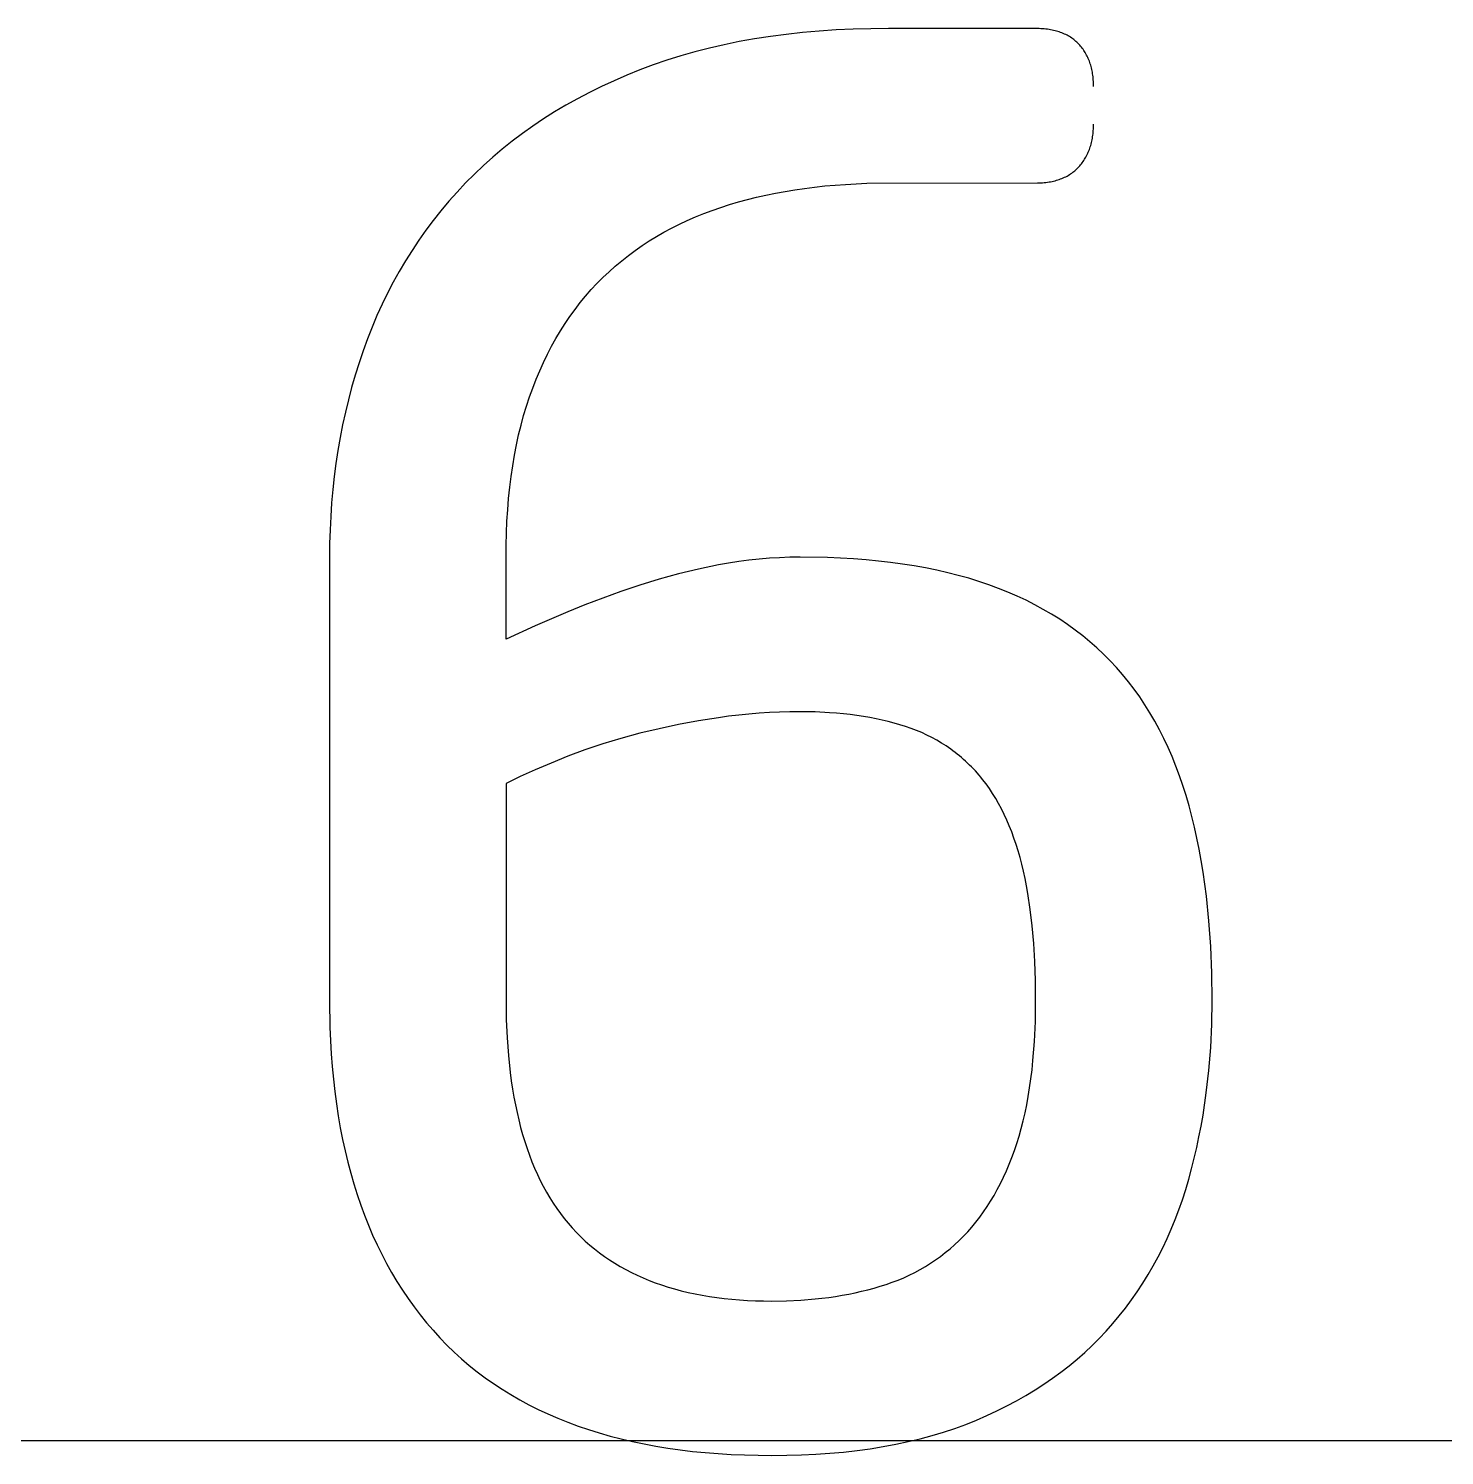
# Model space of a CAD drawing. Extents: x 296 to 1497, y 3 to 304.
# Drawn here: x 1462.845 to 1465.83, y 20.05 to 23.057 of the extents above; entities that cross this region are included whole.
import ezdxf

# ---------------------------------------------------------------- set-up
doc = ezdxf.new("R2010")
doc.units = 0
doc.layers.add('FLAT_PANELS', color=1, linetype='CONTINUOUS')
doc.layers.add('HELP_LINES', color=3, linetype='CONTINUOUS')

msp = doc.modelspace()

# ---------------------------------------------------------------- linework, layer by layer
at = {"layer": 'FLAT_PANELS'}
msp.add_line((1476.484, 20.0808), (1451.084, 20.0808), dxfattribs=at)
at = {"layer": 'HELP_LINES'}
for p, q in [((1464.409, 23.0408), (1464.3759, 23.0357)), ((1464.4427, 23.0452), (1464.409, 23.0408)), ((1464.4771, 23.049), (1464.4427, 23.0452)), ((1464.512, 23.052), (1464.4771, 23.049)), ((1464.5476, 23.0544), (1464.512, 23.052)), ((1464.5838, 23.0561), (1464.5476, 23.0544)), ((1464.6206, 23.0571), (1464.5838, 23.0561)), ((1464.6581, 23.0575), (1464.6206, 23.0571)), ((1464.9719, 23.0574), (1464.6581, 23.0575)), ((1464.9756, 23.0574), (1464.9719, 23.0574)), ((1464.9792, 23.0572), (1464.9756, 23.0574)), ((1464.9827, 23.057), (1464.9792, 23.0572)), ((1464.9862, 23.0567), (1464.9827, 23.057)), ((1464.9897, 23.0563), (1464.9862, 23.0567)), ((1464.993, 23.0559), (1464.9897, 23.0563)), ((1464.9964, 23.0554), (1464.993, 23.0559)), ((1464.9996, 23.0549), (1464.9964, 23.0554)), ((1465.0028, 23.0543), (1464.9996, 23.0549)), ((1465.006, 23.0536), (1465.0028, 23.0543)), ((1465.0091, 23.0529), (1465.006, 23.0536)), ((1465.0121, 23.052), (1465.0091, 23.0529)), ((1465.0151, 23.0512), (1465.0121, 23.052)), ((1465.018, 23.0503), (1465.0151, 23.0512)), ((1465.0209, 23.0493), (1465.018, 23.0503)), ((1465.0237, 23.0482), (1465.0209, 23.0493)), ((1465.0265, 23.0471), (1465.0237, 23.0482)), ((1465.0292, 23.0459), (1465.0265, 23.0471)), ((1465.0318, 23.0446), (1465.0292, 23.0459)), ((1465.0344, 23.0433), (1465.0318, 23.0446)), ((1465.037, 23.0419), (1465.0344, 23.0433)), ((1465.0394, 23.0405), (1465.037, 23.0419)), ((1465.0418, 23.039), (1465.0394, 23.0405)), ((1465.0442, 23.0374), (1465.0418, 23.039)), ((1464.2499, 23.0084), (1464.22, 22.9999)), ((1464.2805, 23.0163), (1464.2499, 23.0084)), ((1464.3117, 23.0234), (1464.2805, 23.0163)), ((1464.3435, 23.0299), (1464.3117, 23.0234)), ((1464.3759, 23.0357), (1464.3435, 23.0299)), ((1465.0465, 23.0358), (1465.0442, 23.0374)), ((1465.0488, 23.0341), (1465.0465, 23.0358)), ((1465.051, 23.0323), (1465.0488, 23.0341)), ((1465.0531, 23.0305), (1465.051, 23.0323)), ((1465.0552, 23.0286), (1465.0531, 23.0305)), ((1465.0572, 23.0266), (1465.0552, 23.0286)), ((1465.0592, 23.0246), (1465.0572, 23.0266)), ((1465.0611, 23.0225), (1465.0592, 23.0246)), ((1465.0629, 23.0204), (1465.0611, 23.0225)), ((1465.0647, 23.0182), (1465.0629, 23.0204)), ((1465.0664, 23.016), (1465.0647, 23.0182)), ((1465.0681, 23.0137), (1465.0664, 23.016)), ((1465.0697, 23.0114), (1465.0681, 23.0137)), ((1465.0712, 23.0091), (1465.0697, 23.0114)), ((1465.0727, 23.0067), (1465.0712, 23.0091)), ((1464.162, 22.9808), (1464.1339, 22.9703)), ((1464.1906, 22.9907), (1464.162, 22.9808)), ((1464.22, 22.9999), (1464.1906, 22.9907)), ((1465.0742, 23.0042), (1465.0727, 23.0067)), ((1465.0755, 23.0017), (1465.0742, 23.0042)), ((1465.0768, 22.9992), (1465.0755, 23.0017)), ((1465.0781, 22.9966), (1465.0768, 22.9992)), ((1465.0792, 22.994), (1465.0781, 22.9966)), ((1465.0804, 22.9913), (1465.0792, 22.994)), ((1465.0814, 22.9886), (1465.0804, 22.9913)), ((1465.0824, 22.9859), (1465.0814, 22.9886)), ((1465.0834, 22.983), (1465.0824, 22.9859)), ((1465.0842, 22.9802), (1465.0834, 22.983)), ((1465.0851, 22.9773), (1465.0842, 22.9802)), ((1464.1064, 22.9591), (1464.0796, 22.9475)), ((1464.1339, 22.9703), (1464.1064, 22.9591)), ((1465.0858, 22.9744), (1465.0851, 22.9773)), ((1465.0865, 22.9714), (1465.0858, 22.9744)), ((1465.0871, 22.9683), (1465.0865, 22.9714)), ((1465.0877, 22.9653), (1465.0871, 22.9683)), ((1465.0882, 22.9621), (1465.0877, 22.9653)), ((1465.0887, 22.959), (1465.0882, 22.9621)), ((1465.0891, 22.9557), (1465.0887, 22.959)), ((1465.0894, 22.9525), (1465.0891, 22.9557)), ((1465.0897, 22.9492), (1465.0894, 22.9525)), ((1465.0899, 22.9458), (1465.0897, 22.9492)), ((1464.0277, 22.9227), (1464.0026, 22.9095)), ((1464.0533, 22.9353), (1464.0277, 22.9227)), ((1464.0796, 22.9475), (1464.0533, 22.9353)), ((1465.09, 22.9424), (1465.0899, 22.9458)), ((1465.0901, 22.939), (1465.09, 22.9424)), ((1465.0902, 22.9355), (1465.0901, 22.939)), ((1463.9782, 22.8959), (1463.9543, 22.8817)), ((1464.0026, 22.9095), (1463.9782, 22.8959)), ((1463.9311, 22.8671), (1463.9084, 22.852)), ((1463.9543, 22.8817), (1463.9311, 22.8671)), ((1463.8864, 22.8363), (1463.8649, 22.8202)), ((1463.9084, 22.852), (1463.8864, 22.8363)), ((1465.0877, 22.8262), (1465.0882, 22.8293)), ((1465.0882, 22.8293), (1465.0887, 22.8325)), ((1465.0887, 22.8325), (1465.0891, 22.8357)), ((1465.0891, 22.8357), (1465.0894, 22.839)), ((1465.0894, 22.839), (1465.0897, 22.8423)), ((1465.0897, 22.8423), (1465.0899, 22.8457)), ((1465.0899, 22.8457), (1465.09, 22.8491)), ((1465.09, 22.8491), (1465.0901, 22.8525)), ((1465.0901, 22.8525), (1465.0902, 22.856)), ((1463.844, 22.8035), (1463.8238, 22.7864)), ((1463.8649, 22.8202), (1463.844, 22.8035)), ((1465.0792, 22.7971), (1465.0804, 22.7998)), ((1465.0804, 22.7998), (1465.0814, 22.8026)), ((1465.0814, 22.8026), (1465.0824, 22.8054)), ((1465.0824, 22.8054), (1465.0834, 22.8082)), ((1465.0834, 22.8082), (1465.0842, 22.8111)), ((1465.0842, 22.8111), (1465.0851, 22.814)), ((1465.0851, 22.814), (1465.0858, 22.817)), ((1465.0858, 22.817), (1465.0865, 22.82)), ((1465.0865, 22.82), (1465.0871, 22.8231)), ((1465.0871, 22.8231), (1465.0877, 22.8262)), ((1463.8041, 22.7688), (1463.7851, 22.7506)), ((1463.8238, 22.7864), (1463.8041, 22.7688)), ((1465.0592, 22.7659), (1465.0611, 22.768)), ((1465.0611, 22.768), (1465.0629, 22.7702)), ((1465.0629, 22.7702), (1465.0647, 22.7724)), ((1465.0647, 22.7724), (1465.0664, 22.7747)), ((1465.0664, 22.7747), (1465.0681, 22.777)), ((1465.0681, 22.777), (1465.0697, 22.7794)), ((1465.0697, 22.7794), (1465.0712, 22.7818)), ((1465.0712, 22.7818), (1465.0727, 22.7842)), ((1465.0727, 22.7842), (1465.0742, 22.7867)), ((1465.0742, 22.7867), (1465.0755, 22.7893)), ((1465.0755, 22.7893), (1465.0768, 22.7918)), ((1465.0768, 22.7918), (1465.0781, 22.7945)), ((1465.0781, 22.7945), (1465.0792, 22.7971)), ((1463.7851, 22.7506), (1463.7666, 22.732)), ((1465.0091, 22.7367), (1465.0121, 22.7376)), ((1465.0121, 22.7376), (1465.0151, 22.7385)), ((1465.0151, 22.7385), (1465.018, 22.7394)), ((1465.018, 22.7394), (1465.0209, 22.7405)), ((1465.0209, 22.7405), (1465.0237, 22.7415)), ((1465.0237, 22.7415), (1465.0265, 22.7427)), ((1465.0265, 22.7427), (1465.0292, 22.7439)), ((1465.0292, 22.7439), (1465.0318, 22.7452)), ((1465.0318, 22.7452), (1465.0344, 22.7466)), ((1465.0344, 22.7466), (1465.037, 22.748)), ((1465.037, 22.748), (1465.0394, 22.7495)), ((1465.0394, 22.7495), (1465.0418, 22.7511)), ((1465.0418, 22.7511), (1465.0442, 22.7527)), ((1465.0442, 22.7527), (1465.0465, 22.7544)), ((1465.0465, 22.7544), (1465.0488, 22.7561)), ((1465.0488, 22.7561), (1465.051, 22.7579)), ((1465.051, 22.7579), (1465.0531, 22.7598)), ((1465.0531, 22.7598), (1465.0552, 22.7618)), ((1465.0552, 22.7618), (1465.0572, 22.7638)), ((1465.0572, 22.7638), (1465.0592, 22.7659)), ((1463.7487, 22.7129), (1463.7315, 22.6934)), ((1463.7666, 22.732), (1463.7487, 22.7129)), ((1464.3998, 22.7063), (1464.4197, 22.7104)), ((1464.4197, 22.7104), (1464.4399, 22.7142)), ((1464.4399, 22.7142), (1464.4605, 22.7176)), ((1464.4605, 22.7176), (1464.4813, 22.7206)), ((1464.4813, 22.7206), (1464.5024, 22.7233)), ((1464.5024, 22.7233), (1464.5238, 22.7256)), ((1464.5238, 22.7256), (1464.5674, 22.7291)), ((1464.5674, 22.7291), (1464.6122, 22.7313)), ((1464.6122, 22.7313), (1464.9719, 22.732)), ((1464.9719, 22.732), (1464.9756, 22.7321)), ((1464.9756, 22.7321), (1464.9792, 22.7323)), ((1464.9792, 22.7323), (1464.9827, 22.7325)), ((1464.9827, 22.7325), (1464.9862, 22.7328)), ((1464.9862, 22.7328), (1464.9897, 22.7332)), ((1464.9897, 22.7332), (1464.993, 22.7336)), ((1464.993, 22.7336), (1464.9964, 22.7341)), ((1464.9964, 22.7341), (1464.9996, 22.7347)), ((1464.9996, 22.7347), (1465.0028, 22.7353)), ((1465.0028, 22.7353), (1465.006, 22.736)), ((1465.006, 22.736), (1465.0091, 22.7367)), ((1463.7315, 22.6934), (1463.7147, 22.6735)), ((1464.2862, 22.6742), (1464.3044, 22.6805)), ((1464.3044, 22.6805), (1464.3228, 22.6864)), ((1464.3228, 22.6864), (1464.3416, 22.6919)), ((1464.3416, 22.6919), (1464.3607, 22.6971)), ((1464.3607, 22.6971), (1464.3801, 22.7019)), ((1464.3801, 22.7019), (1464.3998, 22.7063)), ((1463.6986, 22.6532), (1463.6831, 22.6325)), ((1463.7147, 22.6735), (1463.6986, 22.6532)), ((1464.2172, 22.6452), (1464.2339, 22.653)), ((1464.2339, 22.653), (1464.251, 22.6605)), ((1464.251, 22.6605), (1464.2685, 22.6676)), ((1464.2685, 22.6676), (1464.2862, 22.6742)), ((1463.6831, 22.6325), (1463.6681, 22.6114)), ((1464.1537, 22.6098), (1464.1691, 22.6192)), ((1464.1691, 22.6192), (1464.1848, 22.6283)), ((1464.1848, 22.6283), (1464.2008, 22.6369)), ((1464.2008, 22.6369), (1464.2172, 22.6452)), ((1463.6538, 22.5899), (1463.64, 22.568)), ((1463.6681, 22.6114), (1463.6538, 22.5899)), ((1464.1098, 22.5791), (1464.1241, 22.5897)), ((1464.1241, 22.5897), (1464.1387, 22.6)), ((1464.1387, 22.6), (1464.1537, 22.6098)), ((1463.64, 22.568), (1463.6267, 22.5457)), ((1464.0822, 22.5567), (1464.0958, 22.5681)), ((1464.0958, 22.5681), (1464.1098, 22.5791)), ((1463.6267, 22.5457), (1463.6141, 22.523)), ((1464.0436, 22.5201), (1464.0561, 22.5327)), ((1464.0561, 22.5327), (1464.069, 22.5449)), ((1464.069, 22.5449), (1464.0822, 22.5567)), ((1463.6021, 22.4998), (1463.5906, 22.4763)), ((1463.6141, 22.523), (1463.6021, 22.4998)), ((1464.0197, 22.4936), (1464.0314, 22.5071)), ((1464.0314, 22.5071), (1464.0436, 22.5201)), ((1463.5906, 22.4763), (1463.5797, 22.4524)), ((1463.9973, 22.4655), (1464.0083, 22.4797)), ((1464.0083, 22.4797), (1464.0197, 22.4936)), ((1463.5797, 22.4524), (1463.5694, 22.4281)), ((1463.9764, 22.4357), (1463.9867, 22.4508)), ((1463.9867, 22.4508), (1463.9973, 22.4655)), ((1463.5694, 22.4281), (1463.5597, 22.4034)), ((1463.9571, 22.4042), (1463.9666, 22.4201)), ((1463.9666, 22.4201), (1463.9764, 22.4357)), ((1463.5506, 22.3782), (1463.542, 22.3528)), ((1463.5597, 22.4034), (1463.5506, 22.3782)), ((1463.9392, 22.371), (1463.948, 22.3878)), ((1463.948, 22.3878), (1463.9571, 22.4042)), ((1463.542, 22.3528), (1463.534, 22.3271)), ((1463.9229, 22.3362), (1463.9309, 22.3538)), ((1463.9309, 22.3538), (1463.9392, 22.371)), ((1463.534, 22.3271), (1463.5265, 22.3012)), ((1463.9081, 22.2998), (1463.9153, 22.3182)), ((1463.9153, 22.3182), (1463.9229, 22.3362)), ((1463.5265, 22.3012), (1463.5196, 22.2751)), ((1463.9013, 22.2809), (1463.9081, 22.2998)), ((1463.5196, 22.2751), (1463.5133, 22.2487)), ((1463.889, 22.2418), (1463.8949, 22.2616)), ((1463.8949, 22.2616), (1463.9013, 22.2809)), ((1463.5133, 22.2487), (1463.5075, 22.2221)), ((1463.8835, 22.2215), (1463.889, 22.2418)), ((1463.5075, 22.2221), (1463.5022, 22.1952)), ((1463.8739, 22.1797), (1463.8785, 22.2008)), ((1463.8785, 22.2008), (1463.8835, 22.2215)), ((1463.4975, 22.1682), (1463.4934, 22.1409)), ((1463.5022, 22.1952), (1463.4975, 22.1682)), ((1463.8697, 22.1581), (1463.8739, 22.1797)), ((1463.4934, 22.1409), (1463.4898, 22.1133)), ((1463.8627, 22.1135), (1463.866, 22.136)), ((1463.866, 22.136), (1463.8697, 22.1581)), ((1463.4898, 22.1133), (1463.4867, 22.0856)), ((1463.8598, 22.0906), (1463.8627, 22.1135)), ((1463.4867, 22.0856), (1463.4842, 22.0576)), ((1463.8574, 22.0671), (1463.8598, 22.0906)), ((1463.4842, 22.0576), (1463.4823, 22.0293)), ((1463.8554, 22.0433), (1463.8574, 22.0671)), ((1463.4823, 22.0293), (1463.4809, 22.0009)), ((1463.8528, 21.9942), (1463.8539, 22.0189)), ((1463.8539, 22.0189), (1463.8554, 22.0433)), ((1463.4809, 22.0009), (1463.4801, 21.9722)), ((1463.8521, 21.9689), (1463.8528, 21.9942)), ((1463.4801, 21.9722), (1463.4798, 21.009)), ((1463.8519, 21.9433), (1463.8521, 21.9689)), ((1463.8519, 21.7706), (1463.8519, 21.9433)), ((1464.2996, 21.9268), (1464.2573, 21.918)), ((1464.3209, 21.9307), (1464.2996, 21.9268)), ((1464.3423, 21.934), (1464.3209, 21.9307)), ((1464.3637, 21.9368), (1464.3423, 21.934)), ((1464.3853, 21.9391), (1464.3637, 21.9368)), ((1464.4069, 21.9409), (1464.3853, 21.9391)), ((1464.4285, 21.9422), (1464.4069, 21.9409)), ((1464.4503, 21.943), (1464.4285, 21.9422)), ((1464.4721, 21.9433), (1464.4503, 21.943)), ((1464.5292, 21.9423), (1464.4721, 21.9433)), ((1464.5569, 21.9412), (1464.5292, 21.9423)), ((1464.5841, 21.9396), (1464.5569, 21.9412)), ((1464.6108, 21.9376), (1464.5841, 21.9396)), ((1464.637, 21.9351), (1464.6108, 21.9376)), ((1464.6626, 21.9321), (1464.637, 21.9351)), ((1464.6877, 21.9287), (1464.6626, 21.9321)), ((1464.7123, 21.9248), (1464.6877, 21.9287)), ((1464.1744, 21.8966), (1464.1339, 21.8841)), ((1464.2156, 21.9079), (1464.1744, 21.8966)), ((1464.2573, 21.918), (1464.2156, 21.9079)), ((1464.7363, 21.9205), (1464.7123, 21.9248)), ((1464.7598, 21.9157), (1464.7363, 21.9205)), ((1464.7828, 21.9105), (1464.7598, 21.9157)), ((1464.8052, 21.9048), (1464.7828, 21.9105)), ((1464.8271, 21.8987), (1464.8052, 21.9048)), ((1464.8485, 21.8921), (1464.8271, 21.8987)), ((1464.0942, 21.8708), (1464.0556, 21.857)), ((1464.1339, 21.8841), (1464.0942, 21.8708)), ((1464.8693, 21.885), (1464.8485, 21.8921)), ((1464.8897, 21.8775), (1464.8693, 21.885)), ((1464.9096, 21.8696), (1464.8897, 21.8775)), ((1464.929, 21.8611), (1464.9096, 21.8696)), ((1464.0181, 21.8426), (1463.9818, 21.8278)), ((1464.0556, 21.857), (1464.0181, 21.8426)), ((1464.9479, 21.8523), (1464.929, 21.8611)), ((1464.9664, 21.843), (1464.9479, 21.8523)), ((1464.9844, 21.8332), (1464.9664, 21.843)), ((1463.9818, 21.8278), (1463.9135, 21.7984)), ((1465.0019, 21.823), (1464.9844, 21.8332)), ((1465.019, 21.8123), (1465.0019, 21.823)), ((1465.0356, 21.8012), (1465.019, 21.8123)), ((1463.9135, 21.7984), (1463.8519, 21.7706)), ((1465.0517, 21.7896), (1465.0356, 21.8012)), ((1465.0674, 21.7776), (1465.0517, 21.7896)), ((1465.0826, 21.7651), (1465.0674, 21.7776)), ((1465.0973, 21.7521), (1465.0826, 21.7651)), ((1465.1115, 21.7388), (1465.0973, 21.7521)), ((1465.1253, 21.7249), (1465.1115, 21.7388)), ((1465.1386, 21.7106), (1465.1253, 21.7249)), ((1465.1515, 21.6959), (1465.1386, 21.7106)), ((1465.1639, 21.6807), (1465.1515, 21.6959)), ((1465.1759, 21.665), (1465.1639, 21.6807)), ((1465.1875, 21.6488), (1465.1759, 21.665)), ((1465.1986, 21.6322), (1465.1875, 21.6488)), ((1465.2092, 21.6152), (1465.1986, 21.6322)), ((1464.2573, 21.5982), (1464.2156, 21.5905)), ((1464.2996, 21.6049), (1464.2573, 21.5982)), ((1464.3209, 21.6079), (1464.2996, 21.6049)), ((1464.3423, 21.6104), (1464.3209, 21.6079)), ((1464.3637, 21.6126), (1464.3423, 21.6104)), ((1464.3853, 21.6143), (1464.3637, 21.6126)), ((1464.4069, 21.6157), (1464.3853, 21.6143)), ((1464.4285, 21.6167), (1464.4069, 21.6157)), ((1464.4503, 21.6173), (1464.4285, 21.6167)), ((1464.4721, 21.6175), (1464.4503, 21.6173)), ((1464.5035, 21.617), (1464.4721, 21.6175)), ((1464.5339, 21.6155), (1464.5035, 21.617)), ((1464.5486, 21.6144), (1464.5339, 21.6155)), ((1464.5632, 21.6131), (1464.5486, 21.6144)), ((1464.5774, 21.6115), (1464.5632, 21.6131)), ((1464.5914, 21.6097), (1464.5774, 21.6115)), ((1464.6052, 21.6076), (1464.5914, 21.6097)), ((1464.6186, 21.6053), (1464.6052, 21.6076)), ((1464.6318, 21.6028), (1464.6186, 21.6053)), ((1464.6448, 21.6), (1464.6318, 21.6028)), ((1464.6575, 21.597), (1464.6448, 21.6)), ((1464.6699, 21.5937), (1464.6575, 21.597)), ((1465.2195, 21.5976), (1465.2092, 21.6152)), ((1465.2293, 21.5796), (1465.2195, 21.5976)), ((1464.1339, 21.572), (1464.0942, 21.5614)), ((1464.1744, 21.5817), (1464.1339, 21.572)), ((1464.2156, 21.5905), (1464.1744, 21.5817)), ((1464.682, 21.5902), (1464.6699, 21.5937)), ((1464.6939, 21.5864), (1464.682, 21.5902)), ((1464.7055, 21.5824), (1464.6939, 21.5864)), ((1464.7169, 21.5781), (1464.7055, 21.5824)), ((1464.728, 21.5734), (1464.7169, 21.5781)), ((1464.7389, 21.5684), (1464.728, 21.5734)), ((1464.7495, 21.5631), (1464.7389, 21.5684)), ((1465.2386, 21.5612), (1465.2293, 21.5796)), ((1464.0181, 21.5371), (1463.9818, 21.5236)), ((1464.0556, 21.5497), (1464.0181, 21.5371)), ((1464.0942, 21.5614), (1464.0556, 21.5497)), ((1464.7598, 21.5575), (1464.7495, 21.5631)), ((1464.7699, 21.5515), (1464.7598, 21.5575)), ((1464.7797, 21.5453), (1464.7699, 21.5515)), ((1464.7845, 21.542), (1464.7797, 21.5453)), ((1464.7893, 21.5387), (1464.7845, 21.542)), ((1464.7939, 21.5353), (1464.7893, 21.5387)), ((1464.7986, 21.5318), (1464.7939, 21.5353)), ((1465.2475, 21.5423), (1465.2386, 21.5612)), ((1465.256, 21.5229), (1465.2475, 21.5423)), ((1463.9468, 21.5094), (1463.9135, 21.4952)), ((1463.9818, 21.5236), (1463.9468, 21.5094)), ((1464.8031, 21.5283), (1464.7986, 21.5318)), ((1464.8076, 21.5246), (1464.8031, 21.5283)), ((1464.812, 21.5209), (1464.8076, 21.5246)), ((1464.8164, 21.5171), (1464.812, 21.5209)), ((1464.8207, 21.5132), (1464.8164, 21.5171)), ((1464.8249, 21.5092), (1464.8207, 21.5132)), ((1464.8291, 21.5052), (1464.8249, 21.5092)), ((1464.8332, 21.5011), (1464.8291, 21.5052)), ((1465.264, 21.503), (1465.256, 21.5229)), ((1463.8819, 21.4808), (1463.8519, 21.4663)), ((1463.9135, 21.4952), (1463.8819, 21.4808)), ((1464.8412, 21.4926), (1464.8332, 21.5011)), ((1464.849, 21.4838), (1464.8412, 21.4926)), ((1464.8527, 21.4793), (1464.849, 21.4838)), ((1464.8565, 21.4747), (1464.8527, 21.4793)), ((1464.8637, 21.4652), (1464.8565, 21.4747)), ((1465.2716, 21.4827), (1465.264, 21.503)), ((1465.2788, 21.462), (1465.2716, 21.4827)), ((1463.8519, 21.4663), (1463.8519, 21.009)), ((1464.8707, 21.4554), (1464.8637, 21.4652)), ((1464.8775, 21.4452), (1464.8707, 21.4554)), ((1464.884, 21.4347), (1464.8775, 21.4452)), ((1465.2855, 21.4407), (1465.2788, 21.462)), ((1464.8902, 21.4238), (1464.884, 21.4347)), ((1464.8962, 21.4126), (1464.8902, 21.4238)), ((1465.2918, 21.419), (1465.2855, 21.4407)), ((1465.2977, 21.3969), (1465.2918, 21.419)), ((1464.902, 21.401), (1464.8962, 21.4126)), ((1464.9075, 21.3891), (1464.902, 21.401)), ((1464.9127, 21.3768), (1464.9075, 21.3891)), ((1465.3032, 21.3743), (1465.2977, 21.3969)), ((1464.9178, 21.3642), (1464.9127, 21.3768)), ((1464.9225, 21.3512), (1464.9178, 21.3642)), ((1465.3083, 21.3512), (1465.3032, 21.3743)), ((1464.927, 21.3379), (1464.9225, 21.3512)), ((1464.9313, 21.3243), (1464.927, 21.3379)), ((1464.9353, 21.3102), (1464.9313, 21.3243)), ((1465.313, 21.3276), (1465.3083, 21.3512)), ((1465.3174, 21.3036), (1465.313, 21.3276)), ((1464.9391, 21.2959), (1464.9353, 21.3102)), ((1464.9426, 21.2811), (1464.9391, 21.2959)), ((1465.3213, 21.2791), (1465.3174, 21.3036)), ((1464.9459, 21.266), (1464.9426, 21.2811)), ((1464.949, 21.2504), (1464.9459, 21.266)), ((1465.3281, 21.2288), (1465.3213, 21.2791)), ((1464.9518, 21.2343), (1464.949, 21.2504)), ((1464.9568, 21.201), (1464.9518, 21.2343)), ((1465.3335, 21.1766), (1465.3281, 21.2288)), ((1464.9609, 21.166), (1464.9568, 21.201)), ((1465.3372, 21.1226), (1465.3335, 21.1766)), ((1464.9641, 21.1293), (1464.9609, 21.166)), ((1464.9664, 21.0909), (1464.9641, 21.1293)), ((1465.3395, 21.0667), (1465.3372, 21.1226)), ((1464.9677, 21.0508), (1464.9664, 21.0909)), ((1465.3403, 21.009), (1465.3395, 21.0667)), ((1464.9682, 21.009), (1464.9677, 21.0508)), ((1463.4798, 21.009), (1463.4807, 20.9519)), ((1463.8519, 21.009), (1463.8525, 20.9689)), ((1464.9676, 20.9648), (1464.9682, 21.009)), ((1465.3395, 20.959), (1465.3403, 21.009)), ((1463.8525, 20.9689), (1463.8541, 20.9303)), ((1464.9657, 20.9225), (1464.9676, 20.9648)), ((1463.4807, 20.9519), (1463.4835, 20.8966)), ((1465.3372, 20.9098), (1465.3395, 20.959)), ((1463.8541, 20.9303), (1463.8568, 20.8929)), ((1464.9626, 20.8821), (1464.9657, 20.9225)), ((1465.3333, 20.8615), (1465.3372, 20.9098)), ((1463.4835, 20.8966), (1463.4855, 20.8695)), ((1463.8568, 20.8929), (1463.8606, 20.8569)), ((1464.9606, 20.8626), (1464.9626, 20.8821)), ((1463.4855, 20.8695), (1463.488, 20.8429)), ((1463.488, 20.8429), (1463.491, 20.8167)), ((1463.8606, 20.8569), (1463.863, 20.8394)), ((1464.9556, 20.8249), (1464.9582, 20.8435)), ((1464.9582, 20.8435), (1464.9606, 20.8626)), ((1465.3279, 20.814), (1465.3333, 20.8615)), ((1463.491, 20.8167), (1463.4944, 20.7909)), ((1463.863, 20.8394), (1463.8655, 20.8223)), ((1463.8655, 20.8223), (1463.8684, 20.8054)), ((1464.9527, 20.8068), (1464.9556, 20.8249)), ((1465.321, 20.7673), (1465.3279, 20.814)), ((1463.4944, 20.7909), (1463.4982, 20.7656)), ((1463.8684, 20.8054), (1463.8715, 20.7889)), ((1463.8715, 20.7889), (1463.875, 20.7728)), ((1464.9458, 20.7719), (1464.9494, 20.7891)), ((1464.9494, 20.7891), (1464.9527, 20.8068)), ((1463.4982, 20.7656), (1463.5025, 20.7406)), ((1463.875, 20.7728), (1463.8786, 20.757)), ((1463.8786, 20.757), (1463.8826, 20.7415)), ((1464.9378, 20.7388), (1464.9419, 20.7551)), ((1464.9419, 20.7551), (1464.9458, 20.7719)), ((1465.3169, 20.7442), (1465.321, 20.7673)), ((1463.5025, 20.7406), (1463.5073, 20.7161)), ((1463.8826, 20.7415), (1463.8868, 20.7263)), ((1463.8868, 20.7263), (1463.8913, 20.7115)), ((1464.9284, 20.7076), (1464.9332, 20.723)), ((1464.9332, 20.723), (1464.9378, 20.7388)), ((1465.3125, 20.7214), (1465.3169, 20.7442)), ((1463.5073, 20.7161), (1463.5125, 20.692)), ((1463.8913, 20.7115), (1463.8961, 20.697)), ((1463.8961, 20.697), (1463.9011, 20.6829)), ((1464.918, 20.6781), (1464.9233, 20.6927)), ((1464.9233, 20.6927), (1464.9284, 20.7076)), ((1465.3025, 20.6763), (1465.3077, 20.6988)), ((1465.3077, 20.6988), (1465.3125, 20.7214)), ((1463.5125, 20.692), (1463.5182, 20.6683)), ((1463.5182, 20.6683), (1463.5244, 20.645)), ((1463.9011, 20.6829), (1463.9064, 20.6691)), ((1463.9064, 20.6691), (1463.912, 20.6556)), ((1464.9065, 20.65), (1464.9124, 20.6638)), ((1464.9124, 20.6638), (1464.918, 20.6781)), ((1465.2969, 20.6541), (1465.3025, 20.6763)), ((1463.5244, 20.645), (1463.5309, 20.6222)), ((1463.912, 20.6556), (1463.9179, 20.6424)), ((1463.9179, 20.6424), (1463.924, 20.6296)), ((1464.894, 20.6233), (1464.9004, 20.6365)), ((1464.9004, 20.6365), (1464.9065, 20.65)), ((1465.2845, 20.6103), (1465.2909, 20.6321)), ((1465.2909, 20.6321), (1465.2969, 20.6541)), ((1463.5309, 20.6222), (1463.538, 20.5997)), ((1463.924, 20.6296), (1463.9304, 20.6172)), ((1463.9304, 20.6172), (1463.9371, 20.605)), ((1463.9371, 20.605), (1463.9441, 20.5932)), ((1464.8805, 20.5981), (1464.8874, 20.6106)), ((1464.8874, 20.6106), (1464.894, 20.6233)), ((1465.2776, 20.5889), (1465.2845, 20.6103)), ((1463.538, 20.5997), (1463.5455, 20.5777)), ((1463.5455, 20.5777), (1463.5534, 20.5561)), ((1463.9441, 20.5932), (1463.9513, 20.5817)), ((1463.9513, 20.5817), (1463.9588, 20.5706)), ((1464.8582, 20.5631), (1464.8659, 20.5744)), ((1464.8659, 20.5744), (1464.8733, 20.5861)), ((1464.8733, 20.5861), (1464.8805, 20.5981)), ((1465.2703, 20.5679), (1465.2776, 20.5889)), ((1463.5534, 20.5561), (1463.5618, 20.535)), ((1463.9588, 20.5706), (1463.9666, 20.5598)), ((1463.9666, 20.5598), (1463.9746, 20.5494)), ((1463.9746, 20.5494), (1463.9829, 20.5392)), ((1464.8421, 20.5416), (1464.8503, 20.5521)), ((1464.8503, 20.5521), (1464.8582, 20.5631)), ((1465.2541, 20.527), (1465.2624, 20.5473)), ((1465.2624, 20.5473), (1465.2703, 20.5679)), ((1463.5618, 20.535), (1463.5707, 20.5142)), ((1463.5707, 20.5142), (1463.58, 20.4939)), ((1463.9829, 20.5392), (1463.9915, 20.5294)), ((1463.9915, 20.5294), (1464.0004, 20.52)), ((1464.0004, 20.52), (1464.0095, 20.5108)), ((1464.8069, 20.5028), (1464.8161, 20.512)), ((1464.8161, 20.512), (1464.825, 20.5215)), ((1464.825, 20.5215), (1464.8337, 20.5313)), ((1464.8337, 20.5313), (1464.8421, 20.5416)), ((1465.2453, 20.507), (1465.2541, 20.527)), ((1463.58, 20.4939), (1463.5898, 20.474)), ((1464.0095, 20.5108), (1464.0189, 20.5019)), ((1464.0189, 20.5019), (1464.0286, 20.4933)), ((1464.0286, 20.4933), (1464.0386, 20.4851)), ((1464.0386, 20.4851), (1464.0488, 20.4771)), ((1464.7778, 20.4774), (1464.7878, 20.4855)), ((1464.7878, 20.4855), (1464.7974, 20.494)), ((1464.7974, 20.494), (1464.8069, 20.5028)), ((1465.2263, 20.4683), (1465.236, 20.4875)), ((1465.236, 20.4875), (1465.2453, 20.507)), ((1463.5898, 20.474), (1463.6, 20.4545)), ((1463.6, 20.4545), (1463.6107, 20.4354)), ((1464.0488, 20.4771), (1464.0594, 20.4694)), ((1464.0594, 20.4694), (1464.0702, 20.462)), ((1464.0702, 20.462), (1464.0812, 20.455)), ((1464.0812, 20.455), (1464.0926, 20.4482)), ((1464.7359, 20.4483), (1464.7467, 20.4551)), ((1464.7467, 20.4551), (1464.7573, 20.4622)), ((1464.7573, 20.4622), (1464.7677, 20.4696)), ((1464.7677, 20.4696), (1464.7778, 20.4774)), ((1465.2161, 20.4495), (1465.2263, 20.4683)), ((1463.6107, 20.4354), (1463.6218, 20.4168)), ((1464.0926, 20.4482), (1464.1042, 20.4417)), ((1464.1042, 20.4417), (1464.1161, 20.4356)), ((1464.1161, 20.4356), (1464.1283, 20.4297)), ((1464.1283, 20.4297), (1464.1407, 20.4241)), ((1464.1407, 20.4241), (1464.1535, 20.4189)), ((1464.6781, 20.4196), (1464.6901, 20.4246)), ((1464.6901, 20.4246), (1464.7019, 20.4301)), ((1464.7019, 20.4301), (1464.7135, 20.4358)), ((1464.7135, 20.4358), (1464.7248, 20.4419)), ((1464.7248, 20.4419), (1464.7359, 20.4483)), ((1465.1942, 20.4129), (1465.2053, 20.431)), ((1465.2053, 20.431), (1465.2161, 20.4495)), ((1463.6218, 20.4168), (1463.6334, 20.3985)), ((1463.6334, 20.3985), (1463.6454, 20.3807)), ((1464.1535, 20.4189), (1464.1665, 20.4139)), ((1464.1665, 20.4139), (1464.1797, 20.4093)), ((1464.1797, 20.4093), (1464.1933, 20.4049)), ((1464.1933, 20.4049), (1464.2071, 20.4008)), ((1464.2071, 20.4008), (1464.2212, 20.3971)), ((1464.2212, 20.3971), (1464.2356, 20.3936)), ((1464.2356, 20.3936), (1464.2503, 20.3905)), ((1464.5742, 20.3901), (1464.5878, 20.3929)), ((1464.5878, 20.3929), (1464.6013, 20.3959)), ((1464.6013, 20.3959), (1464.6146, 20.3992)), ((1464.6146, 20.3992), (1464.6277, 20.4027)), ((1464.6277, 20.4027), (1464.6406, 20.4064)), ((1464.6406, 20.4064), (1464.6534, 20.4105)), ((1464.6534, 20.4105), (1464.6659, 20.4149)), ((1464.6659, 20.4149), (1464.6781, 20.4196)), ((1465.1704, 20.3778), (1465.1825, 20.3951)), ((1465.1825, 20.3951), (1465.1942, 20.4129)), ((1463.6454, 20.3807), (1463.6579, 20.3633)), ((1463.6579, 20.3633), (1463.6709, 20.3464)), ((1464.2503, 20.3905), (1464.2652, 20.3876)), ((1464.2652, 20.3876), (1464.2804, 20.385)), ((1464.2804, 20.385), (1464.2959, 20.3828)), ((1464.2959, 20.3828), (1464.3117, 20.3808)), ((1464.3117, 20.3808), (1464.3277, 20.3792)), ((1464.3277, 20.3792), (1464.3441, 20.3778)), ((1464.3441, 20.3778), (1464.3606, 20.3768)), ((1464.3606, 20.3768), (1464.3775, 20.376)), ((1464.3775, 20.376), (1464.3947, 20.3756)), ((1464.3947, 20.3756), (1464.4121, 20.3754)), ((1464.4121, 20.3754), (1464.4432, 20.3759)), ((1464.4432, 20.3759), (1464.4735, 20.3774)), ((1464.4735, 20.3774), (1464.5032, 20.3798)), ((1464.5032, 20.3798), (1464.5177, 20.3813)), ((1464.5177, 20.3813), (1464.5321, 20.3832)), ((1464.5321, 20.3832), (1464.5463, 20.3852)), ((1464.5463, 20.3852), (1464.5603, 20.3875)), ((1464.5603, 20.3875), (1464.5742, 20.3901)), ((1465.1577, 20.3607), (1465.1704, 20.3778)), ((1463.6709, 20.3464), (1463.6843, 20.3298)), ((1465.1311, 20.3278), (1465.1446, 20.3441)), ((1465.1446, 20.3441), (1465.1577, 20.3607)), ((1463.6843, 20.3298), (1463.6981, 20.3137)), ((1463.6981, 20.3137), (1463.7125, 20.298)), ((1465.1024, 20.2965), (1465.117, 20.3119)), ((1465.117, 20.3119), (1465.1311, 20.3278)), ((1463.7125, 20.298), (1463.7272, 20.2827)), ((1463.7272, 20.2827), (1463.7424, 20.2679)), ((1465.0717, 20.2668), (1465.0873, 20.2814)), ((1465.0873, 20.2814), (1465.1024, 20.2965)), ((1463.7424, 20.2679), (1463.7581, 20.2536)), ((1463.7581, 20.2536), (1463.7743, 20.2398)), ((1465.0388, 20.2388), (1465.0555, 20.2526)), ((1465.0555, 20.2526), (1465.0717, 20.2668)), ((1463.7743, 20.2398), (1463.7909, 20.2265)), ((1463.7909, 20.2265), (1463.8079, 20.2137)), ((1463.8079, 20.2137), (1463.8254, 20.2013)), ((1464.9856, 20.2001), (1465.0039, 20.2126)), ((1465.0039, 20.2126), (1465.0216, 20.2255)), ((1465.0216, 20.2255), (1465.0388, 20.2388)), ((1463.8254, 20.2013), (1463.8434, 20.1894)), ((1463.8434, 20.1894), (1463.8618, 20.1781)), ((1464.9476, 20.1763), (1464.9669, 20.188)), ((1464.9669, 20.188), (1464.9856, 20.2001)), ((1463.8618, 20.1781), (1463.8807, 20.1672)), ((1463.8807, 20.1672), (1463.9001, 20.1567)), ((1463.9001, 20.1567), (1463.9199, 20.1468)), ((1464.8866, 20.1439), (1464.9074, 20.1543)), ((1464.9074, 20.1543), (1464.9278, 20.1651)), ((1464.9278, 20.1651), (1464.9476, 20.1763)), ((1463.9199, 20.1468), (1463.9401, 20.1374)), ((1463.9401, 20.1374), (1463.9609, 20.1284)), ((1463.9609, 20.1284), (1463.982, 20.1199)), ((1464.8208, 20.1154), (1464.8433, 20.1244)), ((1464.8433, 20.1244), (1464.8652, 20.134)), ((1464.8652, 20.134), (1464.8866, 20.1439)), ((1463.982, 20.1199), (1464.0037, 20.1119)), ((1464.0037, 20.1119), (1464.0258, 20.1044)), ((1464.0258, 20.1044), (1464.0483, 20.0974)), ((1464.0483, 20.0974), (1464.0713, 20.0908)), ((1464.0713, 20.0908), (1464.0948, 20.0848)), ((1464.725, 20.0851), (1464.7498, 20.0918)), ((1464.7498, 20.0918), (1464.7741, 20.0991)), ((1464.7741, 20.0991), (1464.7978, 20.107)), ((1464.7978, 20.107), (1464.8208, 20.1154)), ((1464.0948, 20.0848), (1464.1187, 20.0792)), ((1464.1187, 20.0792), (1464.1431, 20.0741)), ((1464.1431, 20.0741), (1464.1679, 20.0695)), ((1464.1679, 20.0695), (1464.1932, 20.0654)), ((1464.1932, 20.0654), (1464.219, 20.0618)), ((1464.219, 20.0618), (1464.2452, 20.0586)), ((1464.5917, 20.0604), (1464.6196, 20.0642)), ((1464.6196, 20.0642), (1464.6468, 20.0685)), ((1464.6468, 20.0685), (1464.6735, 20.0735)), ((1464.6735, 20.0735), (1464.6995, 20.079)), ((1464.6995, 20.079), (1464.725, 20.0851)), ((1464.2452, 20.0586), (1464.2719, 20.056)), ((1464.2719, 20.056), (1464.299, 20.0538)), ((1464.299, 20.0538), (1464.3266, 20.0521)), ((1464.3266, 20.0521), (1464.3546, 20.0509)), ((1464.3546, 20.0509), (1464.4121, 20.0499)), ((1464.4121, 20.0499), (1464.4435, 20.0502)), ((1464.4435, 20.0502), (1464.4744, 20.0511)), ((1464.4744, 20.0511), (1464.5046, 20.0525)), ((1464.5046, 20.0525), (1464.5342, 20.0546)), ((1464.5342, 20.0546), (1464.5633, 20.0572)), ((1464.5633, 20.0572), (1464.5917, 20.0604))]:
    msp.add_line(p, q, dxfattribs=at)

doc.saveas('drawing.dxf')
